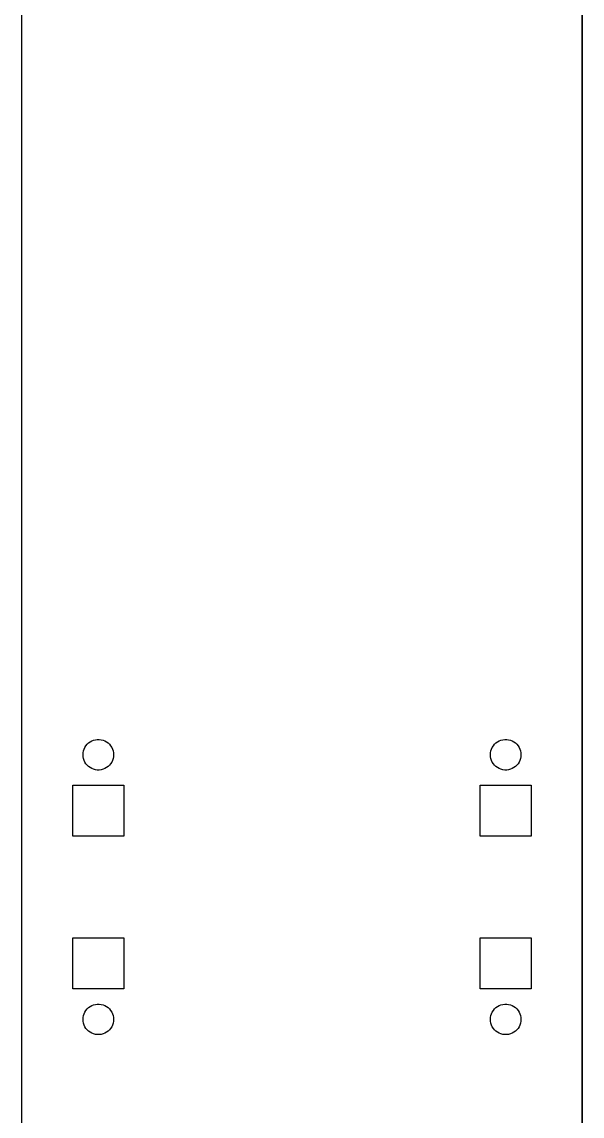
# Model space of a CAD drawing. Extents: x 0 to 495, y 0 to 430.
# Drawn here: x 0.1 to 55.1, y 107.6 to 215.1 of the extents above; entities that cross this region are included whole.
import ezdxf

# ---------------------------------------------------------------- set-up
doc = ezdxf.new("R2010")
doc.units = 0
doc.layers.add('Layer_1', color=7, linetype='CONTINUOUS')

msp = doc.modelspace()

# ---------------------------------------------------------------- linework, layer by layer
at = {"layer": 'Layer_1', "color": 7}
for p, q in [((0.141111, 5.141107), (0.141111, 425.141117)), ((55.141111, 425.141117), (55.141111, 5.141107)), ((55.141111, 0.141117), (55.141111, 425.141117)), ((6.427111, 144.023117), (6.548111, 144.168117)), ((6.548111, 144.168117), (6.685111, 144.297116)), ((6.685111, 144.297116), (6.837111, 144.407117)), ((6.837111, 144.407117), (7.002111, 144.498117)), ((7.002111, 144.498117), (7.177111, 144.568117)), ((7.177111, 144.568117), (7.360111, 144.614116)), ((7.360111, 144.614116), (7.547111, 144.638105)), ((7.547111, 144.638116), (7.735111, 144.638116)), ((7.735111, 144.638116), (7.922111, 144.614127)), ((7.922111, 144.614116), (8.105111, 144.568117)), ((8.105111, 144.568117), (8.280111, 144.498117)), ((8.280111, 144.498117), (8.445111, 144.407117)), ((8.445111, 144.407117), (8.597111, 144.297116)), ((8.597111, 144.297116), (8.734111, 144.168117)), ((8.734111, 144.168117), (8.855111, 144.023117)), ((46.427111, 144.023117), (46.548111, 144.168117)), ((46.548111, 144.168117), (46.68511, 144.297116)), ((46.68511, 144.297116), (46.837112, 144.407117)), ((46.837112, 144.407117), (47.00211, 144.498117)), ((47.00211, 144.498117), (47.177111, 144.568117)), ((47.177111, 144.568117), (47.360112, 144.614116)), ((47.360112, 144.614116), (47.547112, 144.638105)), ((47.547112, 144.638116), (47.735112, 144.638116)), ((47.735112, 144.638116), (47.922112, 144.614127)), ((47.922112, 144.614116), (48.105111, 144.568117)), ((48.105111, 144.568117), (48.280111, 144.498117)), ((48.280111, 144.498117), (48.445112, 144.407117)), ((48.445112, 144.407117), (48.597112, 144.297116)), ((48.597112, 144.297116), (48.734111, 144.168117)), ((48.734111, 144.168117), (48.855111, 144.023117)), ((6.141111, 143.141116), (6.153111, 143.329116)), ((6.153111, 142.953117), (6.141111, 143.141116)), ((6.153111, 143.329116), (6.188111, 143.514115)), ((6.188111, 143.514115), (6.246111, 143.693115)), ((6.246111, 143.693115), (6.327111, 143.864116)), ((6.327111, 143.864116), (6.427111, 144.023117)), ((8.855111, 144.023117), (8.955111, 143.864116)), ((8.955111, 143.864116), (9.036111, 143.693115)), ((9.036111, 143.693115), (9.094111, 143.514115)), ((9.094111, 143.514115), (9.129111, 143.329116)), ((9.129111, 143.329116), (9.141111, 143.141116)), ((9.141111, 143.141116), (9.129111, 142.953117)), ((46.141112, 143.141116), (46.153107, 143.329116)), ((46.153112, 142.953117), (46.141118, 143.141116)), ((46.153112, 143.329116), (46.188111, 143.514115)), ((46.188111, 143.514115), (46.24611, 143.693115)), ((46.24611, 143.693115), (46.327111, 143.864116)), ((46.327111, 143.864116), (46.427111, 144.023117)), ((48.855111, 144.023117), (48.955111, 143.864116)), ((48.955111, 143.864116), (49.036111, 143.693115)), ((49.036111, 143.693115), (49.094111, 143.514115)), ((49.094111, 143.514115), (49.129112, 143.329116)), ((49.129112, 143.329116), (49.141106, 143.141116)), ((49.141112, 143.141116), (49.129117, 142.953117)), ((6.188111, 142.768117), (6.153111, 142.953117)), ((6.246111, 142.589115), (6.188111, 142.768117)), ((6.327111, 142.418117), (6.246111, 142.589115)), ((6.427111, 142.259115), (6.327111, 142.418117)), ((6.548111, 142.114115), (6.427111, 142.259115)), ((6.685111, 141.985117), (6.548111, 142.114115)), ((6.837111, 141.875115), (6.685111, 141.985117)), ((8.597111, 141.985117), (8.445111, 141.875115)), ((8.734111, 142.114115), (8.597111, 141.985117)), ((8.855111, 142.259115), (8.734111, 142.114115)), ((8.955111, 142.418117), (8.855111, 142.259115)), ((9.036111, 142.589115), (8.955111, 142.418117)), ((9.094111, 142.768117), (9.036111, 142.589115)), ((9.129111, 142.953117), (9.094111, 142.768117)), ((46.188111, 142.768117), (46.153112, 142.953117)), ((46.24611, 142.589115), (46.188111, 142.768117)), ((46.327111, 142.418117), (46.24611, 142.589115)), ((46.427111, 142.259115), (46.327111, 142.418117)), ((46.548111, 142.114115), (46.427111, 142.259115)), ((46.68511, 141.985117), (46.548111, 142.114115)), ((46.837112, 141.875115), (46.68511, 141.985117)), ((48.597112, 141.985117), (48.445112, 141.875115)), ((48.734111, 142.114115), (48.597112, 141.985117)), ((48.855111, 142.259115), (48.734111, 142.114115)), ((48.955111, 142.418117), (48.855111, 142.259115)), ((49.036111, 142.589115), (48.955111, 142.418117)), ((49.094111, 142.768117), (49.036111, 142.589115)), ((49.129112, 142.953117), (49.094111, 142.768117)), ((7.002111, 141.784116), (6.837111, 141.875115)), ((7.177111, 141.714116), (7.002111, 141.784116)), ((7.360111, 141.668117), (7.177111, 141.714116)), ((7.547111, 141.644117), (7.360111, 141.668105)), ((7.735111, 141.644117), (7.547111, 141.644117)), ((7.922111, 141.668117), (7.735111, 141.644128)), ((8.105111, 141.714116), (7.922111, 141.668117)), ((8.280111, 141.784116), (8.105111, 141.714116)), ((8.445111, 141.875115), (8.280111, 141.784116)), ((47.00211, 141.784116), (46.837112, 141.875115)), ((47.177111, 141.714116), (47.00211, 141.784116)), ((47.360112, 141.668117), (47.177111, 141.714116)), ((47.547112, 141.644117), (47.360112, 141.668105)), ((47.735112, 141.644117), (47.547112, 141.644117)), ((47.922112, 141.668117), (47.735112, 141.644128)), ((48.105111, 141.714116), (47.922112, 141.668117)), ((48.280111, 141.784116), (48.105111, 141.714116)), ((48.445112, 141.875115), (48.280111, 141.784116)), ((5.141111, 135.141115), (5.141111, 140.141117)), ((5.141111, 140.141117), (10.141111, 140.141117)), ((10.141111, 140.141117), (10.141111, 135.141115)), ((45.141111, 135.141115), (45.141111, 140.141117)), ((45.141111, 140.141117), (50.14111, 140.141117)), ((50.14111, 140.141117), (50.14111, 135.141115)), ((10.141111, 135.141115), (5.141111, 135.141115)), ((50.14111, 135.141115), (45.141111, 135.141115)), ((5.141111, 120.141117), (5.141111, 125.141116)), ((5.141111, 125.141116), (10.141111, 125.141116)), ((10.141111, 125.141116), (10.141111, 120.141117)), ((45.141111, 120.141117), (45.141111, 125.141116)), ((45.141111, 125.141116), (50.14111, 125.141116)), ((50.14111, 125.141116), (50.14111, 120.141117)), ((10.141111, 120.141117), (5.141111, 120.141117)), ((50.14111, 120.141117), (45.141111, 120.141117)), ((6.548111, 118.168116), (6.685111, 118.297117)), ((6.685111, 118.297117), (6.837111, 118.407116)), ((6.837111, 118.407116), (7.002111, 118.498115)), ((7.002111, 118.498115), (7.177111, 118.568115)), ((7.177111, 118.568115), (7.360111, 118.614117)), ((7.360111, 118.614117), (7.547111, 118.638106)), ((7.547111, 118.638117), (7.735111, 118.638117)), ((7.735111, 118.638117), (7.922111, 118.614128)), ((7.922111, 118.614117), (8.105111, 118.568115)), ((8.105111, 118.568115), (8.280111, 118.498115)), ((8.280111, 118.498115), (8.445111, 118.407116)), ((8.445111, 118.407116), (8.597111, 118.297117)), ((8.597111, 118.297117), (8.734111, 118.168116)), ((46.548111, 118.168116), (46.68511, 118.297117)), ((46.68511, 118.297117), (46.837112, 118.407116)), ((46.837112, 118.407116), (47.00211, 118.498115)), ((47.00211, 118.498115), (47.177111, 118.568115)), ((47.177111, 118.568115), (47.360112, 118.614117)), ((47.360112, 118.614117), (47.547112, 118.638106)), ((47.547112, 118.638117), (47.735112, 118.638117)), ((47.735112, 118.638117), (47.922112, 118.614128)), ((47.922112, 118.614117), (48.105111, 118.568115)), ((48.105111, 118.568115), (48.280111, 118.498115)), ((48.280111, 118.498115), (48.445112, 118.407116)), ((48.445112, 118.407116), (48.597112, 118.297117)), ((48.597112, 118.297117), (48.734111, 118.168116)), ((6.141111, 117.141115), (6.153111, 117.329117)), ((6.153111, 117.329117), (6.188111, 117.514117)), ((6.188111, 117.514117), (6.246111, 117.693116)), ((6.246111, 117.693116), (6.327111, 117.864114)), ((6.327111, 117.864114), (6.427111, 118.023116)), ((6.427111, 118.023116), (6.548111, 118.168116)), ((8.734111, 118.168116), (8.855111, 118.023116)), ((8.855111, 118.023116), (8.955111, 117.864114)), ((8.955111, 117.864114), (9.036111, 117.693116)), ((9.036111, 117.693116), (9.094111, 117.514117)), ((9.094111, 117.514117), (9.129111, 117.329117)), ((9.129111, 117.329117), (9.141111, 117.141115)), ((46.141112, 117.141115), (46.153107, 117.329117)), ((46.153112, 117.329117), (46.188111, 117.514117)), ((46.188111, 117.514117), (46.24611, 117.693116)), ((46.24611, 117.693116), (46.327111, 117.864114)), ((46.327111, 117.864114), (46.427111, 118.023116)), ((46.427111, 118.023116), (46.548111, 118.168116)), ((48.734111, 118.168116), (48.855111, 118.023116)), ((48.855111, 118.023116), (48.955111, 117.864114)), ((48.955111, 117.864114), (49.036111, 117.693116)), ((49.036111, 117.693116), (49.094111, 117.514117)), ((49.094111, 117.514117), (49.129112, 117.329117)), ((49.129112, 117.329117), (49.141106, 117.141115)), ((6.153111, 116.953115), (6.141111, 117.141115)), ((6.188111, 116.768116), (6.153111, 116.953115)), ((6.246111, 116.589116), (6.188111, 116.768116)), ((6.327111, 116.418115), (6.246111, 116.589116)), ((6.427111, 116.259117), (6.327111, 116.418115)), ((6.548111, 116.114117), (6.427111, 116.259117)), ((6.685111, 115.985116), (6.548111, 116.114117)), ((8.734111, 116.114117), (8.597111, 115.985116)), ((8.855111, 116.259117), (8.734111, 116.114117)), ((8.955111, 116.418115), (8.855111, 116.259117)), ((9.036111, 116.589116), (8.955111, 116.418115)), ((9.094111, 116.768116), (9.036111, 116.589116)), ((9.129111, 116.953115), (9.094111, 116.768116)), ((9.141111, 117.141115), (9.129111, 116.953115)), ((46.153112, 116.953115), (46.141118, 117.141115)), ((46.188111, 116.768116), (46.153112, 116.953115)), ((46.24611, 116.589116), (46.188111, 116.768116)), ((46.327111, 116.418115), (46.24611, 116.589116)), ((46.427111, 116.259117), (46.327111, 116.418115)), ((46.548111, 116.114117), (46.427111, 116.259117)), ((46.68511, 115.985116), (46.548111, 116.114117)), ((48.734111, 116.114117), (48.597112, 115.985116)), ((48.855111, 116.259117), (48.734111, 116.114117)), ((48.955111, 116.418115), (48.855111, 116.259117)), ((49.036111, 116.589116), (48.955111, 116.418115)), ((49.094111, 116.768116), (49.036111, 116.589116)), ((49.129112, 116.953115), (49.094111, 116.768116)), ((49.141112, 117.141115), (49.129117, 116.953115)), ((6.837111, 115.875117), (6.685111, 115.985116)), ((7.002111, 115.784117), (6.837111, 115.875117)), ((7.177111, 115.714115), (7.002111, 115.784117)), ((7.360111, 115.668115), (7.177111, 115.714115)), ((7.547111, 115.644115), (7.360111, 115.668104)), ((7.735111, 115.644115), (7.547111, 115.644115)), ((7.922111, 115.668115), (7.735111, 115.644126)), ((8.105111, 115.714115), (7.922111, 115.668115)), ((8.280111, 115.784117), (8.105111, 115.714115)), ((8.445111, 115.875117), (8.280111, 115.784117)), ((8.597111, 115.985116), (8.445111, 115.875117)), ((46.837112, 115.875117), (46.68511, 115.985116)), ((47.00211, 115.784117), (46.837112, 115.875117)), ((47.177111, 115.714115), (47.00211, 115.784117)), ((47.360112, 115.668115), (47.177111, 115.714115)), ((47.547112, 115.644115), (47.360112, 115.668104)), ((47.735112, 115.644115), (47.547112, 115.644115)), ((47.922112, 115.668115), (47.735112, 115.644126)), ((48.105111, 115.714115), (47.922112, 115.668115)), ((48.280111, 115.784117), (48.105111, 115.714115)), ((48.445112, 115.875117), (48.280111, 115.784117)), ((48.597112, 115.985116), (48.445112, 115.875117))]:
    msp.add_line(p, q, dxfattribs=at)

doc.saveas('drawing.dxf')
